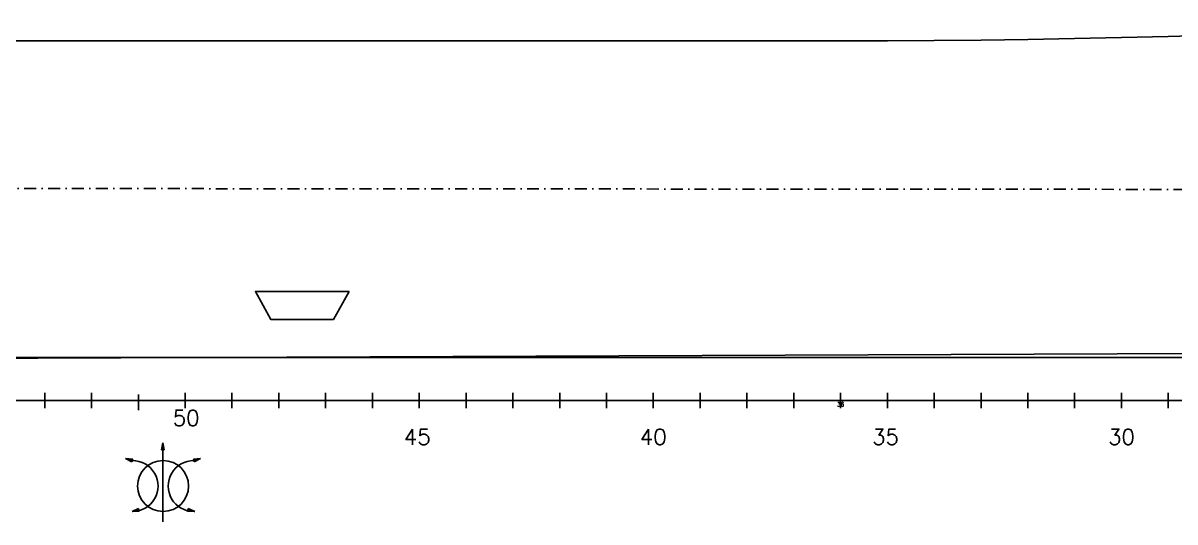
# Model space of a CAD drawing. Header units: inches. Extents: x -439515 to 171412, y -8673 to 415183.
# Drawn here: x 77264 to 110939, y 318071 to 332652 of the extents above; entities that cross this region are included whole.
import ezdxf
from ezdxf.enums import TextEntityAlignment as Align

# ---------------------------------------------------------------- set-up
doc = ezdxf.new("R2010")
doc.units = ezdxf.units.IN
doc.header["$LTSCALE"] = 700
doc.header["$MEASUREMENT"] = 0
doc.linetypes.add('DASHDOT', pattern=[1, 0.5, -0.25, 0, -0.25])
for name, color, linetype in [('1', 2, 'Continuous'), ('AP & CLS', 7, 'Continuous'), ('KNUCKLE LINE', 7, 'Continuous')]:
    doc.layers.add(name, color=color, linetype=linetype)
doc.styles.add('ROMANS', font='romans')

# ---------------------------------------------------------------- blocks, each defined once
blk = doc.blocks.new('ARROW')
for p, q in [((0, 0), (24.7, 4.8)), ((0, 0), (24.7, -4.8)), ((24.7, -4.8), (24.7, 4.8))]:
    blk.add_line(p, q)
blk.add_solid([(0, 0), (24.7, 4.8), (24.7, -4.8)])

msp = doc.modelspace()

# ---------------------------------------------------------------- linework, layer by layer
at = {"color": 4, "linetype": 'DASHDOT'}
msp.add_line((155356.1, 327757.4), (7090.9, 327867.4), dxfattribs=at)
at = {"color": 7}
for p, q in [((9536, 321620.4), (138114.6, 321620.4)), ((9536, 321620.4), (138114.6, 321620.4)), ((77897.6, 321392.3), (77897.6, 321848.5)), ((79266.1, 321392.3), (79266.1, 321848.5)), ((80634.7, 321339.1), (80634.7, 321795.3)), ((82863.4, 321620.4), (81111.7, 321620.4)), ((82863.4, 321620.4), (81111.7, 321620.4)), ((82003.3, 321392.3), (82003.3, 321848.5)), ((82003.3, 321392.3), (82003.3, 321848.5)), ((83371.8, 321392.3), (83371.8, 321848.5)), ((84740.4, 321392.3), (84740.4, 321848.5)), ((86109, 321392.3), (86109, 321848.5)), ((87477.6, 321392.3), (87477.6, 321848.5)), ((88846.1, 321392.3), (88846.1, 321848.5)), ((90214.7, 321392.3), (90214.7, 321848.5)), ((91583.3, 321392.3), (91583.3, 321848.5)), ((92951.8, 321392.3), (92951.8, 321848.5)), ((94320.4, 321392.3), (94320.4, 321848.5)), ((95689, 321392.3), (95689, 321848.5)), ((97057.5, 321392.3), (97057.5, 321848.5)), ((98426.1, 321392.3), (98426.1, 321848.5)), ((99794.7, 321392.3), (99794.7, 321848.5)), ((101163.3, 321392.3), (101163.3, 321848.5)), ((101163.3, 321666), (101163.3, 321574.8)), ((101163.3, 321666), (101163.3, 321574.8)), ((102531.8, 321392.3), (102531.8, 321848.5)), ((103900.4, 321392.3), (103900.4, 321848.5)), ((105269, 321392.3), (105269, 321848.5)), ((106637.5, 321392.3), (106637.5, 321848.5)), ((108006.1, 321392.3), (108006.1, 321848.5)), ((109374.7, 321392.3), (109374.7, 321848.5)), ((110743.2, 321392.3), (110743.2, 321848.5)), ((81346.2, 320183.9), (81346.2, 318070.7))]:
    msp.add_line(p, q, dxfattribs=at)
at = {"color": 7, "linetype": 'Continuous'}
for p, q in [((102531.8, 321620.4), (103900.4, 321620.4)), ((103900.4, 321620.4), (103216.1, 321620.4))]:
    msp.add_line(p, q, dxfattribs=at)
at = {"color": 7}
msp.add_lwpolyline([(86793.3, 324807.4), (86337.1, 323986.3), (84512.3, 323986.3), (84056.1, 324807.4)], close=True, dxfattribs=at)
msp.add_circle((81358.6, 319120.9), 745.1, dxfattribs=at)
for centre, start, end in [((80464.8, 319120.9), 269.22456, 90.79519), ((82252.5, 319120.9), 89.20481, 270.77544)]:
    msp.add_arc(centre, 745.1, start, end, dxfattribs=at)
at = {"layer": '1', "color": 7, "linetype": 'Continuous'}
msp.add_lwpolyline([(31571.5, 322676.1), (118954.7, 323022.4)], dxfattribs=at)
at = {"layer": 'AP & CLS', "color": 230}
msp.add_line((9560.7, 322873.2), (160441.5, 322873.2), dxfattribs=at)
at = {"layer": 'KNUCKLE LINE'}
msp.add_polyline3d([(57051.6, 332133.8, 0), (95689, 332133.8, 0), (97057.5, 332133.8, 0), (98426.1, 332133.8, 0), (99794.7, 332133.8, 0), (101163.3, 332133.8, 0), (102531.8, 332135.6, 0), (103900.4, 332142.3, 0), (105269, 332154.3, 0), (106637.5, 332172.8, 0), (108006.1, 332196.3, 0), (109374.7, 332226.1, 0), (110743.2, 332260.7, 0), (112111.8, 332299.7, 0), (113480.4, 332343.8, 0), (114849, 332393.3, 0), (116217.5, 332447.1, 0), (117586.1, 332505.6, 0), (120473, 332651.8, 0)], dxfattribs=at)

# ---------------------------------------------------------------- block references
at = {"color": 7, "yscale": 8.211419999999999, "zscale": 8.211419999999999}
for p, xscale, rotation in [((81350.1, 320382.9), 8.211419999999999, 270), ((80263, 319920.5), 8.21141999989092, 344.7771421977823), ((82456.5, 319920.5), -8.211420000095895, 15.22285780182849), ((80454.7, 318375.8), 8.211420000013133, 14.81146884518914), ((82281.8, 318375.8), -8.211420000013131, 345.1885311548108)]:
    msp.add_blockref('ARROW', p, dxfattribs=dict(at, xscale=xscale, rotation=rotation))

# ---------------------------------------------------------------- texts
at = {"color": 7, "style": 'ROMANS'}
for s, p in [('50', (82031.6, 320882.1)), ('50', (82031.6, 320882.1)), ('45', (88790, 320328.5)), ('40', (95688.9, 320328.5)), ('35', (102480.1, 320328.5)), ('30', (109379, 320328.5))]:
    msp.add_text(s, height=456.19, dxfattribs=at).set_placement(p, align=Align.CENTER)
msp.add_text('36', height=123.17, dxfattribs=at).set_placement((101163.3, 321506), align=Align.MIDDLE)
msp.add_text('36', height=123.17, dxfattribs=at).set_placement((101163.3, 321506), align=Align.MIDDLE)

doc.saveas('drawing.dxf')
